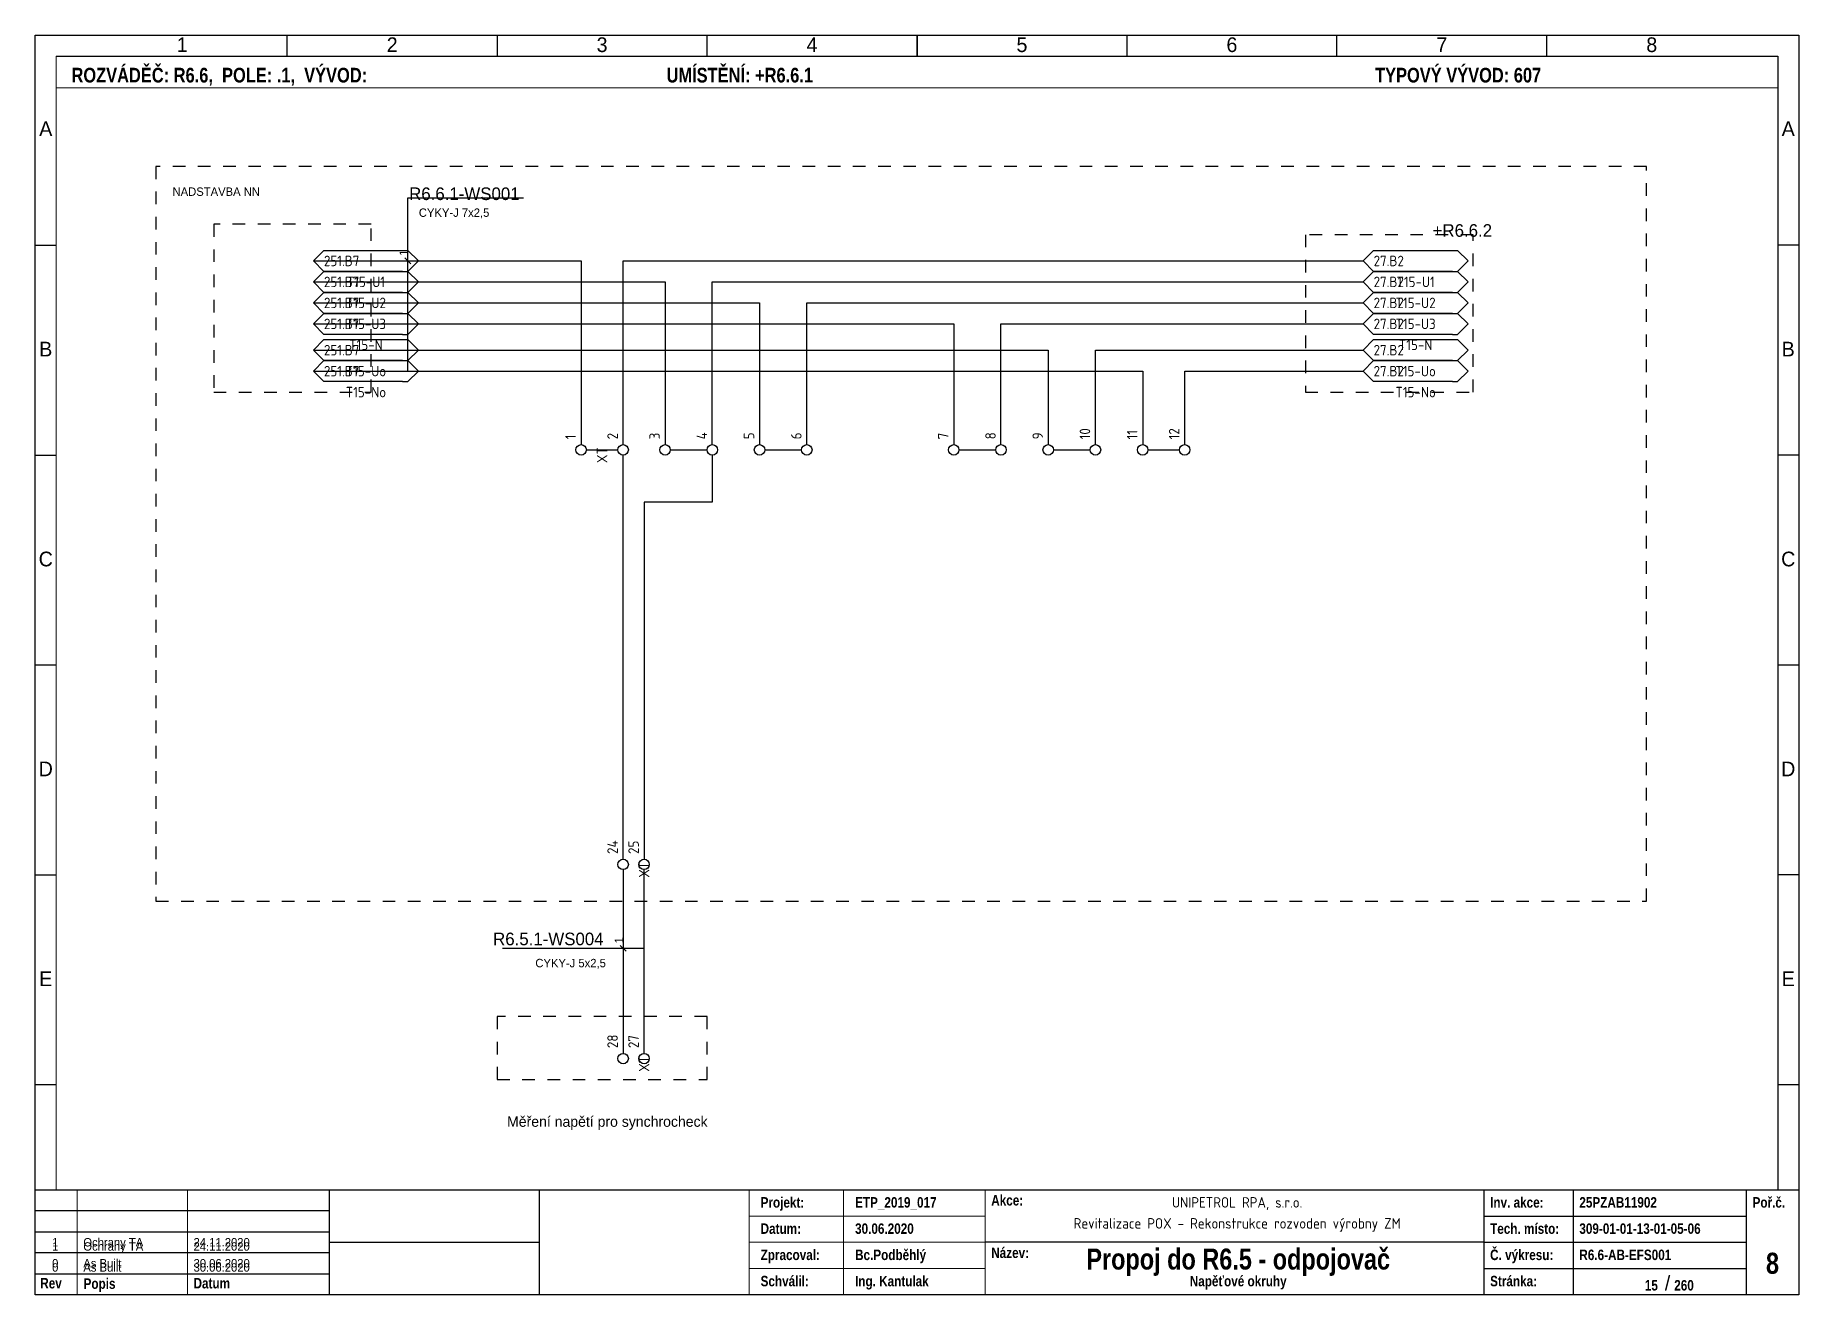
# Model space of a CAD drawing. Extents: x 0 to 420, y 0 to 300.
import ezdxf
from ezdxf.enums import TextEntityAlignment as Align

# ---------------------------------------------------------------- set-up
doc = ezdxf.new("R2010")
doc.units = 0
doc.header["$MEASUREMENT"] = 0
for name, pattern in [('EDS_DASHED', [4, 2.5, -1.5]), ('LTY1', [0]), ('LTY4', [6, 3, -3])]:
    doc.linetypes.add(name, pattern=pattern)
for name, color, linetype in [('2', 2, 'Continuous'), ('4', 4, 'Continuous'), ('dotbox', 2, 'EDS_DASHED'), ('etext', 1, 'Continuous'), ('PEN1', 7, 'LTY1'), ('PEN2', 7, 'LTY1'), ('PEN4', 7, 'LTY1'), ('PEN5', 7, 'LTY1'), ('SYMBOL', 7, 'LTY1')]:
    doc.layers.add(name, color=color, linetype=linetype)
doc.layers.add('ETP_razítko_text', color=7, linetype='Continuous', lineweight=9)
doc.styles.add('A-TUCN', font='arialbd.ttf')
doc.styles.add('NORMSCHRIFT', font='normwin')
doc.styles.get("Standard").update_dxf_attribs({"font": 'ISOCP.SHX'})

# ---------------------------------------------------------------- blocks, each defined once
blk = doc.blocks.new('_VYT____')
at = {"layer": 'PEN2', "style": 'NORMSCHRIFT', "flags": 8}
for p in [(0.3, 3), (0.3, -0.5)]:
    blk.add_attdef('CODE_1003', p, '', height=3, dxfattribs=at)
blk.add_attdef('CODE_40', text='', height=2.5, dxfattribs=at).set_placement((-5.75, -18.5), align=Align.RIGHT)
at = {"layer": 'PEN4', "style": 'NORMSCHRIFT', "flags": 9}
for tag in ['CODE_1', 'CODE_2', 'CODE_3']:
    blk.add_attdef(tag, (0, 0), '', height=3.5, dxfattribs=at)
blk = doc.blocks.new('W-ZILA')
at = {"layer": 'PEN1', "linetype": 'LTY1'}
blk.add_line((0.7, -0.7), (-0.7, 0.7), dxfattribs=at)
at = {"layer": 'PEN2', "style": 'NORMSCHRIFT', "flags": 8}
blk.add_attdef('CODE_4', text='', height=3, dxfattribs=at).set_placement((-4.4, 2), align=Align.RIGHT)
at = {"layer": 'PEN4', "style": 'NORMSCHRIFT', "flags": 8}
blk.add_attdef('CODE_1003', (0, 1.2), '', height=2, rotation=90, dxfattribs=at)
at = {"layer": 'PEN4', "style": 'NORMSCHRIFT', "flags": 9}
for tag in ['CODE_362', 'CODE_39', 'CODE_40', 'CODE_80', 'CODE_152', 'CODE_151', 'CODE_41', 'CODE_366', 'CODE_367', 'CODE_149', 'CODE_375', 'CODE_30', 'CODE_4600', 'CODE_4601', 'CODE_560', 'CODE_554', 'CODE_559', 'CODE_1003', 'CODE_556', 'CODE_1003', 'CODE_1600', 'CODE_564', 'CODE_565', 'CODE_12401', 'CODE_5030', 'CODE_5031', 'CODE_5032']:
    blk.add_attdef(tag, (0, 0), '', height=3.5, dxfattribs=at)
at = {"layer": 'PEN4', "style": 'NORMSCHRIFT', "flags": 8}
blk.add_attdef('CODE_1003', text='', height=2, dxfattribs=at).set_placement((-4.1, -4.5), align=Align.RIGHT)
blk.add_attdef('CODE_58', text='', height=2, rotation=90, dxfattribs=at).set_placement((4, -3.1), align=Align.RIGHT)
blk = doc.blocks.new('_9-REV')
at = {"layer": 'PEN4', "style": 'NORMSCHRIFT', "flags": 8}
blk.add_attdef('CODE_12778', text='', height=2, dxfattribs=at).set_placement((-0.25, 0.5), align=Align.CENTER)
at = {"layer": 'PEN4', "style": 'NORMSCHRIFT'}
for tag, p, height, flags in [('CODE_5902', (0, 0), 3.5, 9), ('CODE_12783', (6.45, 0.5), 2, 8), ('CODE_12782', (32.7, 0.5), 2, 8)]:
    blk.add_attdef(tag, p, '', height=height, dxfattribs=dict(at, flags=flags))
blk = doc.blocks.new('htterm2')
blk.add_circle((0, -1.25), 1.25)
at = {"layer": 'etext'}
blk.add_attdef('T1', (-1.25, 2.5), '', height=2.5, rotation=90, dxfattribs=at)
blk.add_attdef('REFERENCE', text='', height=2.5, rotation=90, dxfattribs=at).set_placement((6.25, -1.25), align=Align.CENTER)
at = {"layer": 'etext', "flags": 1}
for tag, p in [('PNLNO', (-8.75, -1.25)), ('TBLOCK', (-5, -1.25))]:
    blk.add_attdef(tag, text='', height=2.5, rotation=90, dxfattribs=at).set_placement(p, align=Align.CENTER)
at = {"layer": 'etext'}
blk.add_attdef('T2', text='', height=2.5, rotation=90, dxfattribs=at).set_placement((-1.25, -5), align=Align.RIGHT)
for tag, p, flags in [('MFG', (12.5, -12.5), 1), ('CATNO', (12.5, -16.25), 1), ('CATDESC', (12.5, -20), 1), ('VSN', (12.5, -27.92), 3), ('LENGTH', (12.5, -32.08), 3), ('BUSW', (12.5, -36.25), 3), ('RSTATUS', (12.5, -40), 1)]:
    blk.add_attdef(tag, p, '', height=2.5, dxfattribs=dict(at, flags=flags))
blk = doc.blocks.new('ORLEN_D')
at = {"layer": 'ETP_razítko_text'}
for p, q in [((5, 25), (5, 295)), ((5, 287.5), (415, 287.5)), ((10, 0), (10, 25)), ((36.25, 0), (36.25, 25)), ((170, 25), (170, 0)), ((192.5, 0), (192.5, 25)), ((226.25, 25), (226.25, 0)), ((170, 18.75), (226.25, 18.75)), ((170, 12.5), (226.25, 12.5)), ((170, 6.25), (226.25, 6.25))]:
    blk.add_line(p, q, dxfattribs=at)
at = {"layer": 'PEN1', "linetype": 'LTY1'}
for p, q in [((60, 295), (60, 300)), ((110, 300), (110, 295)), ((160, 295), (160, 300)), ((210, 300), (210, 295)), ((210, 295), (210, 300)), ((260, 300), (260, 295)), ((310, 295), (310, 300)), ((360, 295), (360, 300)), ((5, 295), (415, 295)), ((415, 295), (415, 25)), ((0, 250), (5, 250)), ((420, 250), (415, 250)), ((0, 200), (5, 200)), ((420, 200), (415, 200)), ((5, 150), (0, 150)), ((420, 150), (415, 150)), ((0, 100), (5, 100)), ((420, 100), (415, 100)), ((5, 50), (0, 50)), ((420, 50), (415, 50)), ((0, 25), (420, 25)), ((70, 25), (70, 0)), ((120, 25), (120, 0)), ((345, 25), (345, 0)), ((366.25, 25), (366.25, 0)), ((407.5, 25), (407.5, 0)), ((70, 20), (0, 20)), ((345, 18.75), (366.25, 18.75)), ((366.25, 18.75), (407.5, 18.75)), ((0, 15), (70, 15)), ((70, 10), (0, 10)), ((70, 12.5), (120, 12.5)), ((345, 12.5), (226.25, 12.5)), ((345, 12.5), (366.25, 12.5)), ((366.25, 12.5), (407.5, 12.5)), ((0, 5), (70, 5)), ((345, 6.25), (366.25, 6.25)), ((366.25, 6.25), (407.5, 6.25))]:
    blk.add_line(p, q, dxfattribs=at)
at = {"layer": 'PEN5', "linetype": 'LTY1'}
for p, q in [((0, 0), (0, 300)), ((0, 300), (420, 300)), ((420, 300), (420, 0)), ((420, 0), (0, 0)), ((420, 0), (0, 0))]:
    blk.add_line(p, q, dxfattribs=at)
at = {"layer": 'ETP_razítko_text'}
for p, values in [((5, 11), {'CODE_12778': '1', 'CODE_12783': 'Ochrany TA', 'CODE_12782': '24.11.2020'}), ((5, 6), {'CODE_12778': '0', 'CODE_12783': 'As Built', 'CODE_12782': '30.06.2020'})]:
    blk.add_blockref('_9-REV', p, dxfattribs=at).add_auto_attribs(values)
at = {"flags": 8}
for tag, p in [('NAZOV_SPOLOCNOSTI', (286.25, 20.75)), ('PROJEKT', (286.25, 15.75))]:
    blk.add_attdef(tag, text='', height=2.5, dxfattribs=at).set_placement(p, align=Align.CENTER)
at = {"layer": 'ETP_razítko_text', "style": 'A-TUCN', "width": 0.8}
for s, p in [('Projekt:', (172.75, 20.75)), ('Akce:', (227.68, 21.25)), ('Inv. akce:', (346.5, 20.75)), ('Poř.č.', (409, 20.75)), ('Datum:', (172.75, 14.5)), ('Tech. místo:', (346.5, 14.5)), ('Zpracoval:', (172.75, 8.25)), ('Název:', (227.68, 8.75)), ('Č. výkresu:', (346.5, 8.25)), ('Schválil:', (172.75, 2)), ('Stránka:', (346.5, 2)), ('Popis', (11.5, 1.4)), ('Datum', (37.7, 1.5))]:
    blk.add_text(s, height=2.5, dxfattribs=at).set_placement(p)
blk.add_text('Rev', height=2.5, dxfattribs=at).set_placement((3.75, 1.5), align=Align.CENTER)
for tag, p, height, flags in [('CODE_1', (8.63, 288.75), 3.5, 8), ('CODE_2', (150.35, 288.75), 3.5, 8), ('CODE_3', (180.34, 288.75), 3.5, 8), ('CODE_10150', (319.1, 288.75), 3.5, 8), ('CODE_500', (195.25, 20.75), 2.5, 8), ('CODE_10000', (367.75, 20.75), 2.5, 8), ('CODE_72', (195.25, 14.5), 2.5, 8), ('CODE_10001', (367.75, 14.5), 2.5, 8), ('CODE_502', (195.25, 8.25), 2.5, 8), ('CODE_68', (367.75, 8.25), 2.5, 8), ('CODE_531', (195.25, 2), 2.5, 8), ('CODE_60', (0, 1), 2.5, 9), ('CODE_61', (0, 1), 2.5, 9), ('CODE_63', (0, 1), 2.5, 9), ('CODE_64', (0, 1), 2.5, 9), ('CODE_57', (0, 1), 2.5, 9), ('CODE_757', (0, 1), 2.5, 9), ('CODE_755', (0, 1), 2.5, 9), ('CODE_756', (0, 1), 2.5, 9), ('CODE_758', (0, 1), 2.5, 9), ('CODE_700', (0, 1), 2.5, 9), ('CODE_704', (0, 1), 2.5, 9), ('CODE_4006', (0, 1), 2.5, 9), ('CODE_503', (0, 1), 2.5, 9), ('CODE_533', (0, 1), 2.5, 9), ('CODE_534', (0, 1), 2.5, 9), ('CODE_67', (0, 1), 2.5, 9), ('CODE_504', (0, 1), 2.5, 9), ('CODE_505', (0, 1), 2.5, 9), ('CODE_373', (0, 1), 2.5, 9), ('CODE_39', (0, 1), 2.5, 9), ('CODE_372', (0, 1), 2.5, 9), ('CODE_510', (0, 1), 2.5, 9), ('CODE_1003', (0, 1), 2.5, 9), ('CODE_509', (0, 1), 2.5, 9), ('CODE_1003', (0, 1), 2.5, 9), ('CODE_1003', (0, 1), 2.5, 9), ('CODE_12766', (0, 1), 2.5, 9), ('CODE_109', (0, 1), 2.5, 9), ('CODE_12791', (0, 1), 2.5, 9), ('CODE_91', (0, 1), 2.5, 9), ('CODE_91', (0, 1), 2.5, 9), ('CODE_91', (0, 1), 2.5, 9), ('CODE_91', (0, 1), 2.5, 9), ('CODE_91', (0, 1), 2.5, 9), ('CODE_2160', (0, 1), 2.5, 9), ('CODE_2000', (0, 1), 2.5, 9), ('CODE_2001', (0, 1), 2.5, 9), ('CODE_2002', (0, 1), 2.5, 9), ('CODE_2003', (0, 1), 2.5, 9), ('CODE_2004', (0, 1), 2.5, 9), ('CODE_2005', (0, 1), 2.5, 9), ('CODE_2006', (0, 1), 2.5, 9), ('CODE_2007', (0, 1), 2.5, 9), ('CODE_2008', (0, 1), 2.5, 9), ('CODE_2009', (0, 1), 2.5, 9), ('CODE_2012', (0, 1), 2.5, 9), ('CODE_2013', (0, 1), 2.5, 9), ('CODE_2014', (0, 1), 2.5, 9), ('CODE_2015', (0, 1), 2.5, 9), ('CODE_2016', (0, 1), 2.5, 9), ('CODE_2017', (0, 1), 2.5, 9), ('CODE_2018', (0, 1), 2.5, 9), ('CODE_2019', (0, 1), 2.5, 9), ('CODE_2130', (0, 1), 2.5, 9), ('CODE_2131', (0, 1), 2.5, 9), ('CODE_2500', (0, 1), 2.5, 9), ('CODE_2501', (0, 1), 2.5, 9), ('CODE_2502', (0, 1), 2.5, 9), ('CODE_2503', (0, 1), 2.5, 9), ('CODE_2504', (0, 1), 2.5, 9), ('CODE_2505', (0, 1), 2.5, 9), ('CODE_2506', (0, 1), 2.5, 9), ('CODE_2507', (0, 1), 2.5, 9), ('CODE_2508', (0, 1), 2.5, 9), ('CODE_2509', (0, 1), 2.5, 9), ('CODE_4510', (0, 1), 2.5, 9), ('CODE_12778', (0, 1), 2.5, 9), ('CODE_12783', (0, 1), 2.5, 9), ('CODE_12782', (0, 1), 2.5, 9), ('CODE_5902', (0, 1), 2.5, 9), ('CODE_5030', (0, 1), 2.5, 9), ('CODE_5031', (0, 1), 2.5, 9), ('CODE_5032', (0, 1), 2.5, 9), ('CODE_5033', (0, 1), 2.5, 9), ('CODE_5034', (0, 1), 2.5, 9), ('CODE_5035', (0, 1), 2.5, 9), ('CODE_71', (390.35, 1), 2.5, 8)]:
    blk.add_attdef(tag, p, '', height=height, dxfattribs=dict(at, flags=flags))
at = {"layer": 'ETP_razítko_text', "style": 'A-TUCN', "width": 0.8, "flags": 8}
for tag, height, p in [('CODE_76', 5, (286.5, 6)), ('CODE_701', 5, (413.75, 5)), ('CODE_65', 2.5, (286.5, 2))]:
    blk.add_attdef(tag, text='', height=height, dxfattribs=at).set_placement(p, align=Align.CENTER)
blk.add_attdef('CODE_62', text='', height=2.5, dxfattribs=at).set_placement((386.45, 1), align=Align.RIGHT)
at = {"layer": 'PEN1', "style": 'NORMSCHRIFT'}
for s, p in [('1', (35, 296)), ('2', (85, 296)), ('3', (135, 296)), ('4', (185, 296)), ('5', (235, 296)), ('6', (285, 296)), ('7', (335, 296)), ('8', (385, 296)), ('A', (2.5, 276)), ('A', (417.5, 276)), ('B', (2.5, 223.5)), ('B', (417.5, 223.5)), ('C', (2.5, 173.5)), ('C', (417.5, 173.5)), ('D', (2.5, 123.5)), ('D', (417.5, 123.5)), ('E', (2.5, 73.5)), ('E', (417.5, 73.5)), ('/', (388.75, 1))]:
    blk.add_text(s, height=3.5, dxfattribs=at).set_placement(p, align=Align.CENTER)
blk = doc.blocks.new('vwextn')
for p, q in [((0, 0), (2.5, 2.5)), ((2.5, -2.5), (0, 0)), ((2.5, 2.5), (21.25, 2.5)), ((21.25, 2.5), (22.5, 2.5)), ((22.5, 2.5), (25, 0)), ((25, 0), (22.5, -2.5)), ((21.25, -2.5), (2.5, -2.5)), ((21.25, -2.5), (22.5, -2.5))]:
    blk.add_line(p, q)
at = {"layer": 'etext'}
blk.add_attdef('WIRENAME', (2.5, -1.25), '', height=2.5, dxfattribs=at)
blk.add_attdef('REFERENCE', text='', height=2.5, dxfattribs=at).set_placement((12.5, -6.25), align=Align.CENTER)
for tag, p, flags in [('MFG', (28.75, -7.5), 1), ('CATNO', (28.75, -10), 1), ('CATDESC', (28.75, -12.5), 1), ('VSN', (28.75, -15), 3), ('WIRENET', (28.75, -17.5), 1), ('RSTATUS', (28.75, -20), 1)]:
    blk.add_attdef(tag, p, '', height=1.25, dxfattribs=dict(at, flags=flags))

msp = doc.modelspace()

# ---------------------------------------------------------------- linework, layer by layer
at = {"layer": '4', "linetype": 'LTY1'}
for p, q in [((88.75, 220), (88.75, 261.25)), ((88.75, 261.25), (116.25, 261.25)), ((66.25, 246.25), (130, 246.25)), ((130, 246.25), (130, 202.5)), ((140, 202.5), (140, 246.25)), ((140, 246.25), (316.25, 246.25)), ((66.25, 241.25), (150, 241.25)), ((150, 241.25), (150, 202.5)), ((161.25, 202.5), (161.25, 241.25)), ((161.25, 241.25), (316.25, 241.25)), ((66.25, 236.25), (172.5, 236.25)), ((172.5, 236.25), (172.5, 202.5)), ((183.75, 202.5), (183.75, 236.25)), ((183.75, 236.25), (316.25, 236.25)), ((66.25, 231.25), (218.75, 231.25)), ((218.75, 231.25), (218.75, 202.5)), ((230, 202.5), (230, 231.25)), ((230, 231.25), (316.25, 231.25)), ((66.25, 225), (241.25, 225)), ((241.25, 225), (241.25, 202.5)), ((252.5, 202.5), (252.5, 225)), ((252.5, 225), (316.25, 225)), ((66.25, 220), (263.75, 220)), ((263.75, 220), (263.75, 202.5)), ((273.75, 202.5), (273.75, 220)), ((273.75, 220), (316.25, 220)), ((131.25, 201.25), (138.75, 201.25)), ((140, 103.75), (140, 200)), ((151.25, 201.25), (160, 201.25)), ((161.25, 200), (161.25, 188.75)), ((173.75, 201.25), (182.5, 201.25)), ((220, 201.25), (228.75, 201.25)), ((242.5, 201.25), (251.25, 201.25)), ((265, 201.25), (272.5, 201.25)), ((161.25, 188.75), (145, 188.75)), ((145, 188.75), (145, 103.75)), ((140, 101.25), (140, 57.5)), ((145, 57.5), (145, 101.25)), ((145, 82.5), (111.25, 82.5))]:
    msp.add_line(p, q, dxfattribs=at)
at = {"layer": 'dotbox', "linetype": 'LTY4'}
for points in [[(28.75, 93.75), (383.75, 93.75), (383.75, 268.75), (28.75, 268.75)], [(42.5, 215), (80, 215), (80, 255), (42.5, 255)], [(302.5, 215), (342.5, 215), (342.5, 252.5), (302.5, 252.5)], [(110, 51.25), (160, 51.25), (160, 66.25), (110, 66.25)]]:
    msp.add_lwpolyline(points, close=True, dxfattribs=at)

# ---------------------------------------------------------------- block references
at = {"layer": '2'}
ref = msp.add_blockref('htterm2', (252.5, 202.5), dxfattribs=at)
ref.add_attrib('T1', '10', (251.25, 203.75), dxfattribs={"layer": 'etext', "height": 2.5, "rotation": 90})
ref = msp.add_blockref('htterm2', (273.75, 202.5), dxfattribs=at)
ref.add_attrib('T1', '12', (272.5, 203.75), dxfattribs={"layer": 'etext', "height": 2.5, "rotation": 90})
ref = msp.add_blockref('htterm2', (130, 202.5), dxfattribs=at)
ref.add_attrib('T1', '1', (128.75, 203.75), dxfattribs={"layer": 'etext', "height": 2.5, "rotation": 90})
ref.add_attrib('REFERENCE', 'XT', dxfattribs={"layer": 'etext', "height": 2.5, "rotation": 90}).set_placement((136.25, 200), align=Align.CENTER)
ref = msp.add_blockref('htterm2', (140, 202.5), dxfattribs=at)
ref.add_attrib('T1', '2', (138.75, 203.75), dxfattribs={"layer": 'etext', "height": 2.5, "rotation": 90})
ref = msp.add_blockref('htterm2', (150, 202.5), dxfattribs=at)
ref.add_attrib('T1', '3', (148.75, 203.75), dxfattribs={"layer": 'etext', "height": 2.5, "rotation": 90})
ref = msp.add_blockref('htterm2', (161.25, 202.5), dxfattribs=at)
ref.add_attrib('T1', '4', (160, 203.75), dxfattribs={"layer": 'etext', "height": 2.5, "rotation": 90})
ref = msp.add_blockref('htterm2', (172.5, 202.5), dxfattribs=at)
ref.add_attrib('T1', '5', (171.25, 203.75), dxfattribs={"layer": 'etext', "height": 2.5, "rotation": 90})
ref = msp.add_blockref('htterm2', (183.75, 202.5), dxfattribs=at)
ref.add_attrib('T1', '6', (182.5, 203.75), dxfattribs={"layer": 'etext', "height": 2.5, "rotation": 90})
ref = msp.add_blockref('htterm2', (218.75, 202.5), dxfattribs=at)
ref.add_attrib('T1', '7', (217.5, 203.75), dxfattribs={"layer": 'etext', "height": 2.5, "rotation": 90})
ref = msp.add_blockref('htterm2', (230, 202.5), dxfattribs=at)
ref.add_attrib('T1', '8', (228.75, 203.75), dxfattribs={"layer": 'etext', "height": 2.5, "rotation": 90})
ref = msp.add_blockref('htterm2', (241.25, 202.5), dxfattribs=at)
ref.add_attrib('T1', '9', (240, 203.75), dxfattribs={"layer": 'etext', "height": 2.5, "rotation": 90})
ref = msp.add_blockref('htterm2', (263.75, 202.5), dxfattribs=at)
ref.add_attrib('T1', '11', (262.5, 203.75), dxfattribs={"layer": 'etext', "height": 2.5, "rotation": 90})
ref = msp.add_blockref('htterm2', (140, 103.75), dxfattribs=at)
ref.add_attrib('T1', '24', (138.75, 105), dxfattribs={"layer": 'etext', "height": 2.5, "rotation": 90})
ref.add_attrib('REFERENCE', 'XT', dxfattribs={"layer": 'etext', "height": 2.5, "rotation": 90}).set_placement((146.25, 101.25), align=Align.CENTER)
ref = msp.add_blockref('htterm2', (145, 103.75), dxfattribs=at)
ref.add_attrib('T1', '25', (143.75, 105), dxfattribs={"layer": 'etext', "height": 2.5, "rotation": 90})
ref = msp.add_blockref('htterm2', (140, 57.5), dxfattribs=at)
ref.add_attrib('T1', '28', (138.75, 58.75), dxfattribs={"layer": 'etext', "height": 2.5, "rotation": 90})
ref.add_attrib('REFERENCE', 'XT', dxfattribs={"layer": 'etext', "height": 2.5, "rotation": 90}).set_placement((146.25, 55), align=Align.CENTER)
ref = msp.add_blockref('htterm2', (145, 57.5), dxfattribs=at)
ref.add_attrib('T1', '27', (143.75, 58.75), dxfattribs={"layer": 'etext', "height": 2.5, "rotation": 90})
at = {"layer": '4'}
for name, p, values in [('ORLEN_D', (0, 0), {'CODE_71': '260', 'CODE_701': '8', 'CODE_1': 'ROZVÁDĚČ: R6.6,  POLE: .1,  VÝVOD: ', 'CODE_2': 'UMÍSTĚNÍ: +R6.6.1', 'CODE_10150': 'TYPOVÝ VÝVOD: 607', 'CODE_76': 'Propoj do R6.5 - odpojovač', 'CODE_62': '15', 'CODE_65': 'Napěťové okruhy', 'CODE_502': 'Bc.Podběhlý', 'CODE_72': '30.06.2020', 'CODE_531': 'Ing. Kantulak', 'CODE_500': 'ETP_2019_017', 'CODE_68': 'R6.6-AB-EFS001', 'CODE_10000': '25PZAB11902', 'CODE_10001': '309-01-01-13-01-05-06', 'NAZOV_SPOLOCNOSTI': 'UNIPETROL RPA, s.r.o.', 'PROJEKT': 'Revitalizace POX - Rekonstrukce rozvoden výrobny ZM'}), ('vwextn', (66.25, 246.25), {'WIRENAME': '251.B7', 'REFERENCE': 'T15-U1'}), ('vwextn', (316.25, 246.25), {'WIRENAME': '27.B2', 'REFERENCE': 'T15-U1'}), ('vwextn', (66.25, 241.25), {'WIRENAME': '251.B7', 'REFERENCE': 'T15-U2'}), ('vwextn', (316.25, 241.25), {'WIRENAME': '27.B2', 'REFERENCE': 'T15-U2'}), ('vwextn', (66.25, 236.25), {'WIRENAME': '251.B7', 'REFERENCE': 'T15-U3'}), ('vwextn', (316.25, 236.25), {'WIRENAME': '27.B2', 'REFERENCE': 'T15-U3'}), ('vwextn', (66.25, 231.25), {'WIRENAME': '251.B7', 'REFERENCE': 'T15-N'}), ('vwextn', (316.25, 231.25), {'WIRENAME': '27.B2', 'REFERENCE': 'T15-N'}), ('vwextn', (66.25, 225), {'WIRENAME': '251.B7', 'REFERENCE': 'T15-Uo'}), ('vwextn', (316.25, 225), {'WIRENAME': '27.B2', 'REFERENCE': 'T15-Uo'}), ('vwextn', (66.25, 220), {'WIRENAME': '251.B7', 'REFERENCE': 'T15-No'}), ('vwextn', (316.25, 220), {'WIRENAME': '27.B2', 'REFERENCE': 'T15-No'})]:
    msp.add_blockref(name, p, dxfattribs=at).add_auto_attribs(values)
at = {"layer": 'SYMBOL'}
ref = msp.add_blockref('W-ZILA', (88.75, 246.25), dxfattribs=at)
ref.add_attrib('CODE_4', 'R6.6.1-WS001', dxfattribs={"layer": 'PEN2', "height": 3, "style": 'NORMSCHRIFT', "flags": 8}).set_placement((115.35, 260.75), align=Align.RIGHT)
ref.add_attrib('CODE_1003', 'CYKY-J 7x2,5', dxfattribs={"layer": 'PEN4', "height": 2, "style": 'NORMSCHRIFT', "flags": 8}).set_placement((108.15, 256.75), align=Align.RIGHT)
ref.add_attrib('CODE_1003', '1', (88.75, 247.45), dxfattribs={"layer": 'PEN4', "height": 2, "rotation": 90, "style": 'NORMSCHRIFT', "flags": 8})
ref = msp.add_blockref('_VYT____', (302.5, 252.5), dxfattribs=at)
ref.add_attrib('CODE_1003', '+R6.6.2', (332.8, 252), dxfattribs={"layer": 'PEN2', "height": 3, "style": 'NORMSCHRIFT', "flags": 8})
ref = msp.add_blockref('W-ZILA', (140, 82.5), dxfattribs=at)
ref.add_attrib('CODE_4', 'R6.5.1-WS004', dxfattribs={"layer": 'PEN2', "height": 3, "style": 'NORMSCHRIFT', "flags": 8}).set_placement((135.35, 83.25), align=Align.RIGHT)
ref.add_attrib('CODE_1003', 'CYKY-J 5x2,5', dxfattribs={"layer": 'PEN4', "height": 2, "style": 'NORMSCHRIFT', "flags": 8}).set_placement((135.9, 78), align=Align.RIGHT)
ref.add_attrib('CODE_1003', '1', (140, 83.7), dxfattribs={"layer": 'PEN4', "height": 2, "rotation": 90, "style": 'NORMSCHRIFT', "flags": 8})
for p, values in [((5, 10), {'CODE_12778': '1', 'CODE_12783': 'Ochrany TA', 'CODE_12782': '24.11.2020'}), ((5, 5), {'CODE_12778': '0', 'CODE_12783': 'As Built', 'CODE_12782': '30.06.2020'})]:
    msp.add_blockref('_9-REV', p, dxfattribs=at).add_auto_attribs(values)

# ---------------------------------------------------------------- texts
at = {"layer": 'PEN2', "style": 'NORMSCHRIFT'}
msp.add_text('Měření napětí pro synchrocheck', height=2.5, dxfattribs=at).set_placement((136.25, 40), align=Align.CENTER)
at = {"layer": 'PEN4', "style": 'NORMSCHRIFT'}
msp.add_text('NADSTAVBA NN', height=2, dxfattribs=at).set_placement((32.7, 261.75))

doc.saveas('drawing.dxf')
